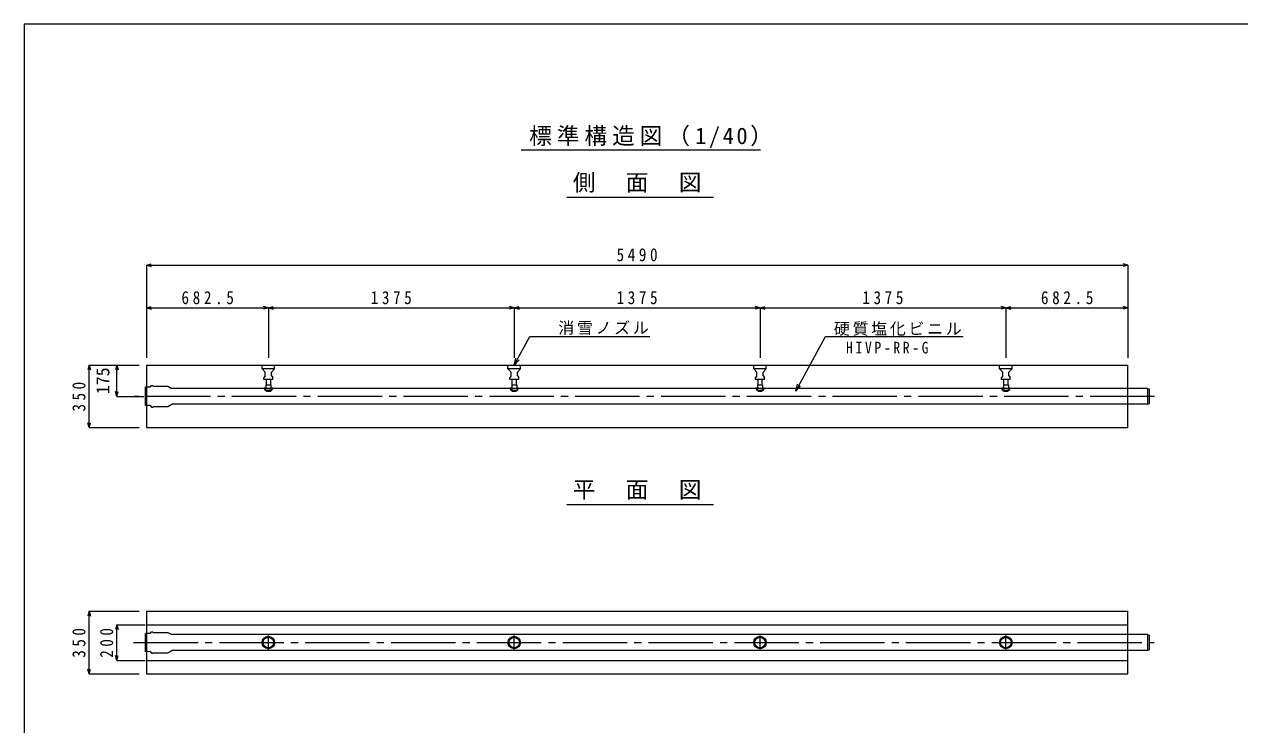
# Model space of a CAD drawing. Units: millimetres on the paper, enlarged 15 times, with parts at other scales. Extents: x -2100 to 2100, y -1470 to 1470.
# Drawn here: x -2100 to 449, y 0 to 1470 of the extents above; entities that cross this region are included whole.
import ezdxf
from ezdxf.enums import TextEntityAlignment as Align

# ---------------------------------------------------------------- set-up
doc = ezdxf.new("R2010")
doc.units = ezdxf.units.MM
doc.header["$LTSCALE"] = 15
doc.linetypes.add('CHAIN1', pattern=[8, 5, -1, 1, -1])
doc.linetypes.add('CHAIN2', pattern=[12, 9, -1, 1, -1])
for name, color, linetype, lineweight in [('0-0_図面枠', 7, 'Continuous', 18), ('1-0', 3, 'Continuous', 18), ('1-1_製品図', 3, 'Continuous', 18), ('1-2_パイプ', 4, 'Continuous', 18), ('1-4_ノズル', 7, 'Continuous', 18), ('1-6_寸法', 4, 'Continuous', 18), ('1-A', 7, 'Continuous', 18)]:
    doc.layers.add(name, color=color, linetype=linetype, lineweight=lineweight)
doc.styles.add('ＭＳ ゴシック', font='')
doc.styles.get('ＭＳ ゴシック').set_extended_font_data('MS Gothic')

msp = doc.modelspace()

# ---------------------------------------------------------------- linework, layer by layer
at = {"layer": '0-0_図面枠', "color": 5}
msp.add_lwpolyline([(2100, 1470), (-2100, 1470), (-2100, -1470), (2100, -1470)], close=True, dxfattribs=at)
at = {"layer": '1-0'}
for p, q in [((-1058.13, 1206.28), (-555.9, 1206.28)), ((-961.77, 1107), (-654.49, 1107)), ((-961.77, 1107), (-654.49, 1107)), ((-961.77, 462.35), (-654.49, 462.35))]:
    msp.add_line(p, q, dxfattribs=at)
at = {"layer": '1-1_製品図'}
for p, q in [((-1843.95, 754.72), (-1843.95, 623.47)), ((-1843.95, 754.72), (214.8, 754.72)), ((-1843.95, 238.01), (214.8, 238.01)), ((-1843.95, 238.01), (-1843.95, 106.76)), ((-1843.95, 209.88), (214.8, 209.88)), ((-1843.95, 134.88), (214.8, 134.88))]:
    msp.add_line(p, q, dxfattribs=at)
at = {"layer": '1-1_製品図', "color": 7, "linetype": 'CHAIN2'}
for p, q in [((270.54, 689.09), (-1869.8, 689.09)), ((-1870.63, 172.38), (269.72, 172.38))]:
    msp.add_line(p, q, dxfattribs=at)
at = {"layer": '1-1_製品図'}
for points in [[(-1843.95, 623.47), (214.8, 623.47), (214.8, 754.72)], [(-1843.95, 106.76), (214.8, 106.76), (214.8, 238.01)]]:
    msp.add_lwpolyline(points, dxfattribs=at)
at = {"layer": '1-2_パイプ'}
for p, q in [((-1836.25, 708.07), (-1845.82, 708.4)), ((-1845.82, 669.78), (-1845.82, 708.4)), ((-1836.25, 708.07), (-1833.27, 711.61)), ((-1833.27, 711.61), (-1830.65, 711.61)), ((-1830.65, 711.61), (-1829.52, 710.49)), ((255.68, 705.78), (-1790.8, 705.78)), ((255.68, 705.78), (259.8, 704.67)), ((259.8, 704.67), (259.8, 673.51)), ((-1836.25, 670.12), (-1845.82, 669.78)), ((255.68, 672.41), (-1790.8, 672.41)), ((-1836.25, 191.36), (-1845.82, 191.69)), ((-1845.82, 153.07), (-1845.82, 191.69)), ((-1836.25, 191.36), (-1833.27, 194.9)), ((-1833.27, 194.9), (-1830.65, 194.9)), ((-1830.65, 194.9), (-1829.52, 193.78)), ((255.68, 189.07), (-1790.8, 189.07)), ((255.68, 189.07), (259.8, 187.97)), ((259.8, 187.97), (259.8, 156.8)), ((-1836.25, 153.41), (-1845.82, 153.07)), ((255.68, 155.7), (-1790.8, 155.7))]:
    msp.add_line(p, q, dxfattribs=at)
for points in [[(-1829.52, 710.49), (-1798.95, 710.49), (-1790.8, 705.78)], [(255.68, 705.78), (255.68, 672.41), (259.8, 673.51)], [(-1836.25, 670.12), (-1833.27, 666.57), (-1830.65, 666.57), (-1829.52, 667.7), (-1798.95, 667.7), (-1790.8, 672.41)], [(-1829.52, 193.78), (-1798.95, 193.78), (-1790.8, 189.07)], [(255.68, 189.07), (255.68, 155.7), (259.8, 156.8)], [(-1836.25, 153.41), (-1833.27, 149.86), (-1830.65, 149.86), (-1829.52, 150.99), (-1798.95, 150.99), (-1790.8, 155.7)]]:
    msp.add_lwpolyline(points, dxfattribs=at)
at = {"layer": '1-4_ノズル'}
for p, q in [((-1601.14, 747.22), (-1594.57, 739.72)), ((-1594.57, 732.22), (-1594.57, 739.72)), ((-1581.45, 739.72), (-1574.89, 747.22)), ((-1581.45, 732.22), (-1581.45, 739.72)), ((-1574.89, 747.22), (-1574.89, 754.72)), ((-1085.51, 747.22), (-1078.95, 739.72)), ((-1078.95, 732.22), (-1078.95, 739.72)), ((-1065.82, 739.72), (-1059.26, 747.22)), ((-1065.82, 732.22), (-1065.82, 739.72)), ((-1059.26, 747.22), (-1059.26, 754.72)), ((-569.89, 747.22), (-563.32, 739.72)), ((-563.32, 732.22), (-563.32, 739.72)), ((-550.2, 739.72), (-543.64, 747.22)), ((-550.2, 732.22), (-550.2, 739.72)), ((-543.64, 747.22), (-543.64, 754.72)), ((-54.26, 747.22), (-47.7, 739.72)), ((-47.7, 732.22), (-47.7, 739.72)), ((-34.57, 739.72), (-28.01, 747.22)), ((-34.57, 732.22), (-34.57, 739.72)), ((-28.01, 747.22), (-28.01, 754.72)), ((-1594.57, 732.22), (-1597.39, 728.47)), ((-1592.14, 713.28), (-1592.14, 724.72)), ((-1583.89, 724.72), (-1583.89, 713.28)), ((-1581.45, 732.22), (-1578.64, 728.47)), ((-1578.64, 724.72), (-1578.64, 728.47)), ((-1078.95, 732.22), (-1081.76, 728.47)), ((-1076.51, 713.28), (-1076.51, 724.72)), ((-1068.26, 724.72), (-1068.26, 713.28)), ((-1065.82, 732.22), (-1063.01, 728.47)), ((-1063.01, 724.72), (-1063.01, 728.47)), ((-563.32, 732.22), (-566.14, 728.47)), ((-560.89, 713.28), (-560.89, 724.72)), ((-552.64, 724.72), (-552.64, 713.28)), ((-550.2, 732.22), (-547.39, 728.47)), ((-547.39, 724.72), (-547.39, 728.47)), ((-47.7, 732.22), (-50.51, 728.47)), ((-45.26, 713.28), (-45.26, 724.72)), ((-37.01, 724.72), (-37.01, 713.28)), ((-34.57, 732.22), (-31.76, 728.47)), ((-31.76, 724.72), (-31.76, 728.47)), ((-1597.01, 706.91), (-1597.01, 705.78)), ((-1597.01, 706.91), (-1593.26, 706.91)), ((-1593.26, 713.28), (-1582.76, 713.28)), ((-1593.26, 713.28), (-1593.26, 706.91)), ((-1591.76, 700.16), (-1584.26, 700.16)), ((-1582.76, 713.28), (-1582.76, 706.91)), ((-1582.76, 706.91), (-1579.01, 706.91)), ((-1579.01, 706.91), (-1579.01, 705.78)), ((-1081.39, 706.91), (-1081.39, 705.78)), ((-1081.39, 706.91), (-1077.64, 706.91)), ((-1077.64, 713.28), (-1077.64, 706.91)), ((-1076.14, 700.16), (-1068.64, 700.16)), ((-1067.14, 706.91), (-1063.39, 706.91)), ((-1063.39, 706.91), (-1063.39, 705.78)), ((-565.76, 706.91), (-565.76, 705.78)), ((-565.76, 706.91), (-562.01, 706.91)), ((-562.01, 713.28), (-562.01, 706.91)), ((-560.51, 700.16), (-553.01, 700.16)), ((-551.51, 706.91), (-547.76, 706.91)), ((-547.76, 706.91), (-547.76, 705.78)), ((-50.14, 706.91), (-50.14, 705.78)), ((-50.14, 706.91), (-46.39, 706.91)), ((-46.39, 713.28), (-46.39, 706.91)), ((-44.89, 700.16), (-37.39, 700.16)), ((-35.89, 706.91), (-32.14, 706.91)), ((-32.14, 706.91), (-32.14, 705.78))]:
    msp.add_line(p, q, dxfattribs=at)
at = {"layer": '1-4_ノズル', "color": 4, "linetype": 'CHAIN1'}
for p, q in [((-1588.01, 157.38), (-1588.01, 187.38)), ((-1072.39, 157.38), (-1072.39, 187.38)), ((-556.76, 157.38), (-556.76, 187.38)), ((-41.14, 157.38), (-41.14, 187.38)), ((-1603.01, 172.38), (-1573.01, 172.38)), ((-1087.39, 172.38), (-1057.39, 172.38)), ((-571.76, 172.38), (-541.76, 172.38)), ((-56.14, 172.38), (-26.14, 172.38))]:
    msp.add_line(p, q, dxfattribs=at)
at = {"layer": '1-4_ノズル'}
for points in [[(-1574.89, 747.22), (-1601.14, 747.22), (-1601.14, 754.72)], [(-1059.26, 747.22), (-1085.51, 747.22), (-1085.51, 754.72)], [(-543.64, 747.22), (-569.89, 747.22), (-569.89, 754.72)], [(-28.01, 747.22), (-54.26, 747.22), (-54.26, 754.72)], [(-1578.64, 724.72), (-1597.39, 724.72), (-1597.39, 728.47)], [(-1063.01, 724.72), (-1081.76, 724.72), (-1081.76, 728.47)], [(-547.39, 724.72), (-566.14, 724.72), (-566.14, 728.47)], [(-31.76, 724.72), (-50.51, 724.72), (-50.51, 728.47)], [(-1077.64, 713.28), (-1067.14, 713.28), (-1067.14, 706.91)], [(-562.01, 713.28), (-551.51, 713.28), (-551.51, 706.91)], [(-46.39, 713.28), (-35.89, 713.28), (-35.89, 706.91)]]:
    msp.add_lwpolyline(points, dxfattribs=at)
for centre, radius in [((-1588.01, 172.38), 13.12), ((-1588.01, 172.38), 11.06), ((-1072.39, 172.38), 13.12), ((-1072.39, 172.38), 11.06), ((-556.76, 172.38), 13.12), ((-556.76, 172.38), 11.06), ((-41.14, 172.38), 13.12), ((-41.14, 172.38), 11.06)]:
    msp.add_circle(centre, radius, dxfattribs=at)
for centre, radius, start, end in [((-1588.01, 711.54), 10.12, 207.26604, 332.73396), ((-1588.01, 708.92), 9.53, 199.21912, 246.83101), ((-1588.01, 715.56), 10.12, 238.76707, 301.23293), ((-1588.01, 708.92), 9.53, 293.16899, 340.78088), ((-1072.39, 711.54), 10.12, 207.26604, 332.73396), ((-1072.39, 708.92), 9.53, 199.21912, 246.83101), ((-1072.39, 715.56), 10.12, 238.76707, 301.23293), ((-1072.39, 708.92), 9.53, 293.16899, 340.78088), ((-556.76, 711.54), 10.12, 207.26604, 332.73396), ((-556.76, 708.92), 9.53, 199.21912, 246.83101), ((-556.76, 715.56), 10.12, 238.76707, 301.23293), ((-556.76, 708.92), 9.53, 293.16899, 340.78088), ((-41.14, 711.54), 10.12, 207.26604, 332.73396), ((-41.14, 708.92), 9.53, 199.21912, 246.83101), ((-41.14, 715.56), 10.12, 238.76707, 301.23293), ((-41.14, 708.92), 9.53, 293.16899, 340.78088)]:
    msp.add_arc(centre, radius, start, end, dxfattribs=at)
at = {"layer": '1-6_寸法'}
for p, q in [((-1843.95, 964.72), (-1833.81, 967.44)), ((-1843.95, 964.72), (214.8, 964.72)), ((-1843.95, 964.72), (-1833.81, 962)), ((-1843.95, 964.72), (-1843.95, 874.72)), ((214.8, 964.72), (204.66, 967.44)), ((214.8, 964.72), (204.66, 962)), ((214.8, 964.72), (214.8, 874.72)), ((-1843.95, 874.72), (-1833.81, 877.44)), ((-1843.95, 874.72), (-1588.01, 874.72)), ((-1843.95, 874.72), (-1833.81, 872)), ((-1843.95, 874.72), (-1843.95, 769.72)), ((-1588.01, 874.72), (-1598.15, 877.44)), ((-1588.01, 874.72), (-1598.15, 872)), ((-1588.01, 874.72), (-1577.87, 877.44)), ((-1588.01, 874.72), (-1588.01, 769.72)), ((-1588.01, 874.72), (-1072.39, 874.72)), ((-1588.01, 874.72), (-1577.87, 872)), ((-1072.39, 874.72), (-1082.53, 877.44)), ((-1072.39, 874.72), (-1082.53, 872)), ((-1072.39, 874.72), (-1062.24, 877.44)), ((-1072.39, 874.72), (-1072.39, 769.72)), ((-1072.39, 874.72), (-556.76, 874.72)), ((-1072.39, 874.72), (-1062.24, 872)), ((-556.76, 874.72), (-566.9, 877.44)), ((-556.76, 874.72), (-566.9, 872)), ((-556.76, 874.72), (-546.62, 877.44)), ((-556.76, 874.72), (-556.76, 769.72)), ((-556.76, 874.72), (-41.14, 874.72)), ((-556.76, 874.72), (-546.62, 872)), ((-41.14, 874.72), (-51.28, 877.44)), ((-41.14, 874.72), (-51.28, 872)), ((-41.14, 874.72), (-30.99, 877.44)), ((-41.14, 874.72), (-41.14, 769.72)), ((-41.14, 874.72), (214.8, 874.72)), ((-41.14, 874.72), (-30.99, 872)), ((214.8, 874.72), (204.66, 877.44)), ((214.8, 874.72), (204.66, 872)), ((214.8, 874.72), (214.8, 769.72)), ((-1963.95, 754.72), (-1966.67, 744.58)), ((-1963.95, 623.47), (-1963.95, 754.72)), ((-1963.95, 754.72), (-1961.23, 744.58)), ((-1963.95, 754.72), (-1858.95, 754.72)), ((-1905.84, 754.72), (-1908.56, 744.58)), ((-1905.84, 689.09), (-1905.84, 754.72)), ((-1905.84, 754.72), (-1903.13, 744.58)), ((-1905.84, 689.09), (-1908.56, 699.23)), ((-1905.84, 689.09), (-1903.13, 699.23)), ((-1905.84, 689.09), (-1849.5, 689.09)), ((-1963.95, 623.47), (-1966.67, 633.61)), ((-1963.95, 623.47), (-1961.23, 633.61)), ((-1963.95, 623.47), (-1858.95, 623.47)), ((-1963.95, 238.01), (-1966.67, 227.87)), ((-1963.95, 106.76), (-1963.95, 238.01)), ((-1963.95, 238.01), (-1961.23, 227.87)), ((-1963.95, 238.01), (-1858.95, 238.01)), ((-1905.84, 209.88), (-1908.56, 199.74)), ((-1905.84, 134.88), (-1905.84, 209.88)), ((-1905.84, 209.88), (-1903.13, 199.74)), ((-1905.84, 209.88), (-1846.27, 209.88)), ((-1905.84, 134.88), (-1908.56, 145.03)), ((-1905.84, 134.88), (-1903.13, 145.03)), ((-1905.84, 134.88), (-1846.27, 134.88)), ((-1963.95, 106.76), (-1966.67, 116.9)), ((-1963.95, 106.76), (-1961.23, 116.9)), ((-1963.95, 106.76), (-1858.95, 106.76))]:
    msp.add_line(p, q, dxfattribs=at)
at = {"layer": '1-A'}
for p, q in [((-1072.39, 754.72), (-1039.63, 815.01)), ((-1039.63, 815.01), (-787.97, 815.01)), ((-481.92, 700.34), (-419.62, 815.01)), ((-419.62, 815.01), (-131, 815.01)), ((-1072.39, 754.72), (-1068.88, 769.3)), ((-1072.39, 754.72), (-1062.06, 765.6)), ((-481.92, 700.34), (-478.42, 714.93)), ((-481.92, 700.34), (-471.59, 711.22))]:
    msp.add_line(p, q, dxfattribs=at)

# ---------------------------------------------------------------- texts
at = {"layer": '1-0', "color": 7, "char_height": 34.84, "attachment_point": 7, "style": 'ＭＳ ゴシック'}
for s, insert in [('\\T1.22;標準構造図（1/40）', (-1040.95, 1210.03)), ('\\T1.17;側\u3000面\u3000図', (-949.53, 1116.86)), ('\\T1.17;平\u3000面\u3000図', (-949.53, 472.2))]:
    msp.add_mtext(s, dxfattribs=dict(at, insert=insert))
at = {"layer": '1-6_寸法', "style": 'ＭＳ ゴシック'}
msp.add_text('175', height=27.49, rotation=90, dxfattribs=at).set_placement((-1913.34, 693.78), align=Align.BOTTOM_LEFT)
at = {"layer": '1-6_寸法', "char_height": 27.49, "attachment_point": 7, "style": 'ＭＳ ゴシック'}
for s, insert in [('\\T1.47;\\W0.85;5490', (-857.7, 972.22)), ('\\T1.48;\\W0.85;682.5', (-1770.35, 882.22)), ('\\T1.47;\\W0.85;1375', (-1373.32, 882.22)), ('\\T1.47;\\W0.85;1375', (-857.7, 882.22)), ('\\T1.47;\\W0.85;1375', (-342.07, 882.22)), ('\\T1.48;\\W0.85;682.5', (32.46, 882.22))]:
    msp.add_mtext(s, dxfattribs=dict(at, insert=insert))
at = {"layer": '1-6_寸法', "char_height": 27.49, "attachment_point": 7, "rotation": 90, "style": 'ＭＳ ゴシック'}
for s, insert in [('\\T1.46;\\W0.85;350', (-1971.45, 657.22)), ('\\T1.46;\\W0.85;350', (-1971.45, 140.51)), ('\\T1.46;\\W0.85;200', (-1913.34, 140.51))]:
    msp.add_mtext(s, dxfattribs=dict(at, insert=insert))
at = {"layer": '1-A', "char_height": 24.51, "attachment_point": 7, "style": 'ＭＳ ゴシック'}
for s, insert in [('\\T1.17;消雪ノズル', (-979.91, 818.04)), ('\\T1.17;硬質塩化ビニル', (-401.89, 816.07)), ('\\T1.4;\\W0.85;HIVP-RR-G', (-376.3, 778.74))]:
    msp.add_mtext(s, dxfattribs=dict(at, insert=insert))

doc.saveas('drawing.dxf')
